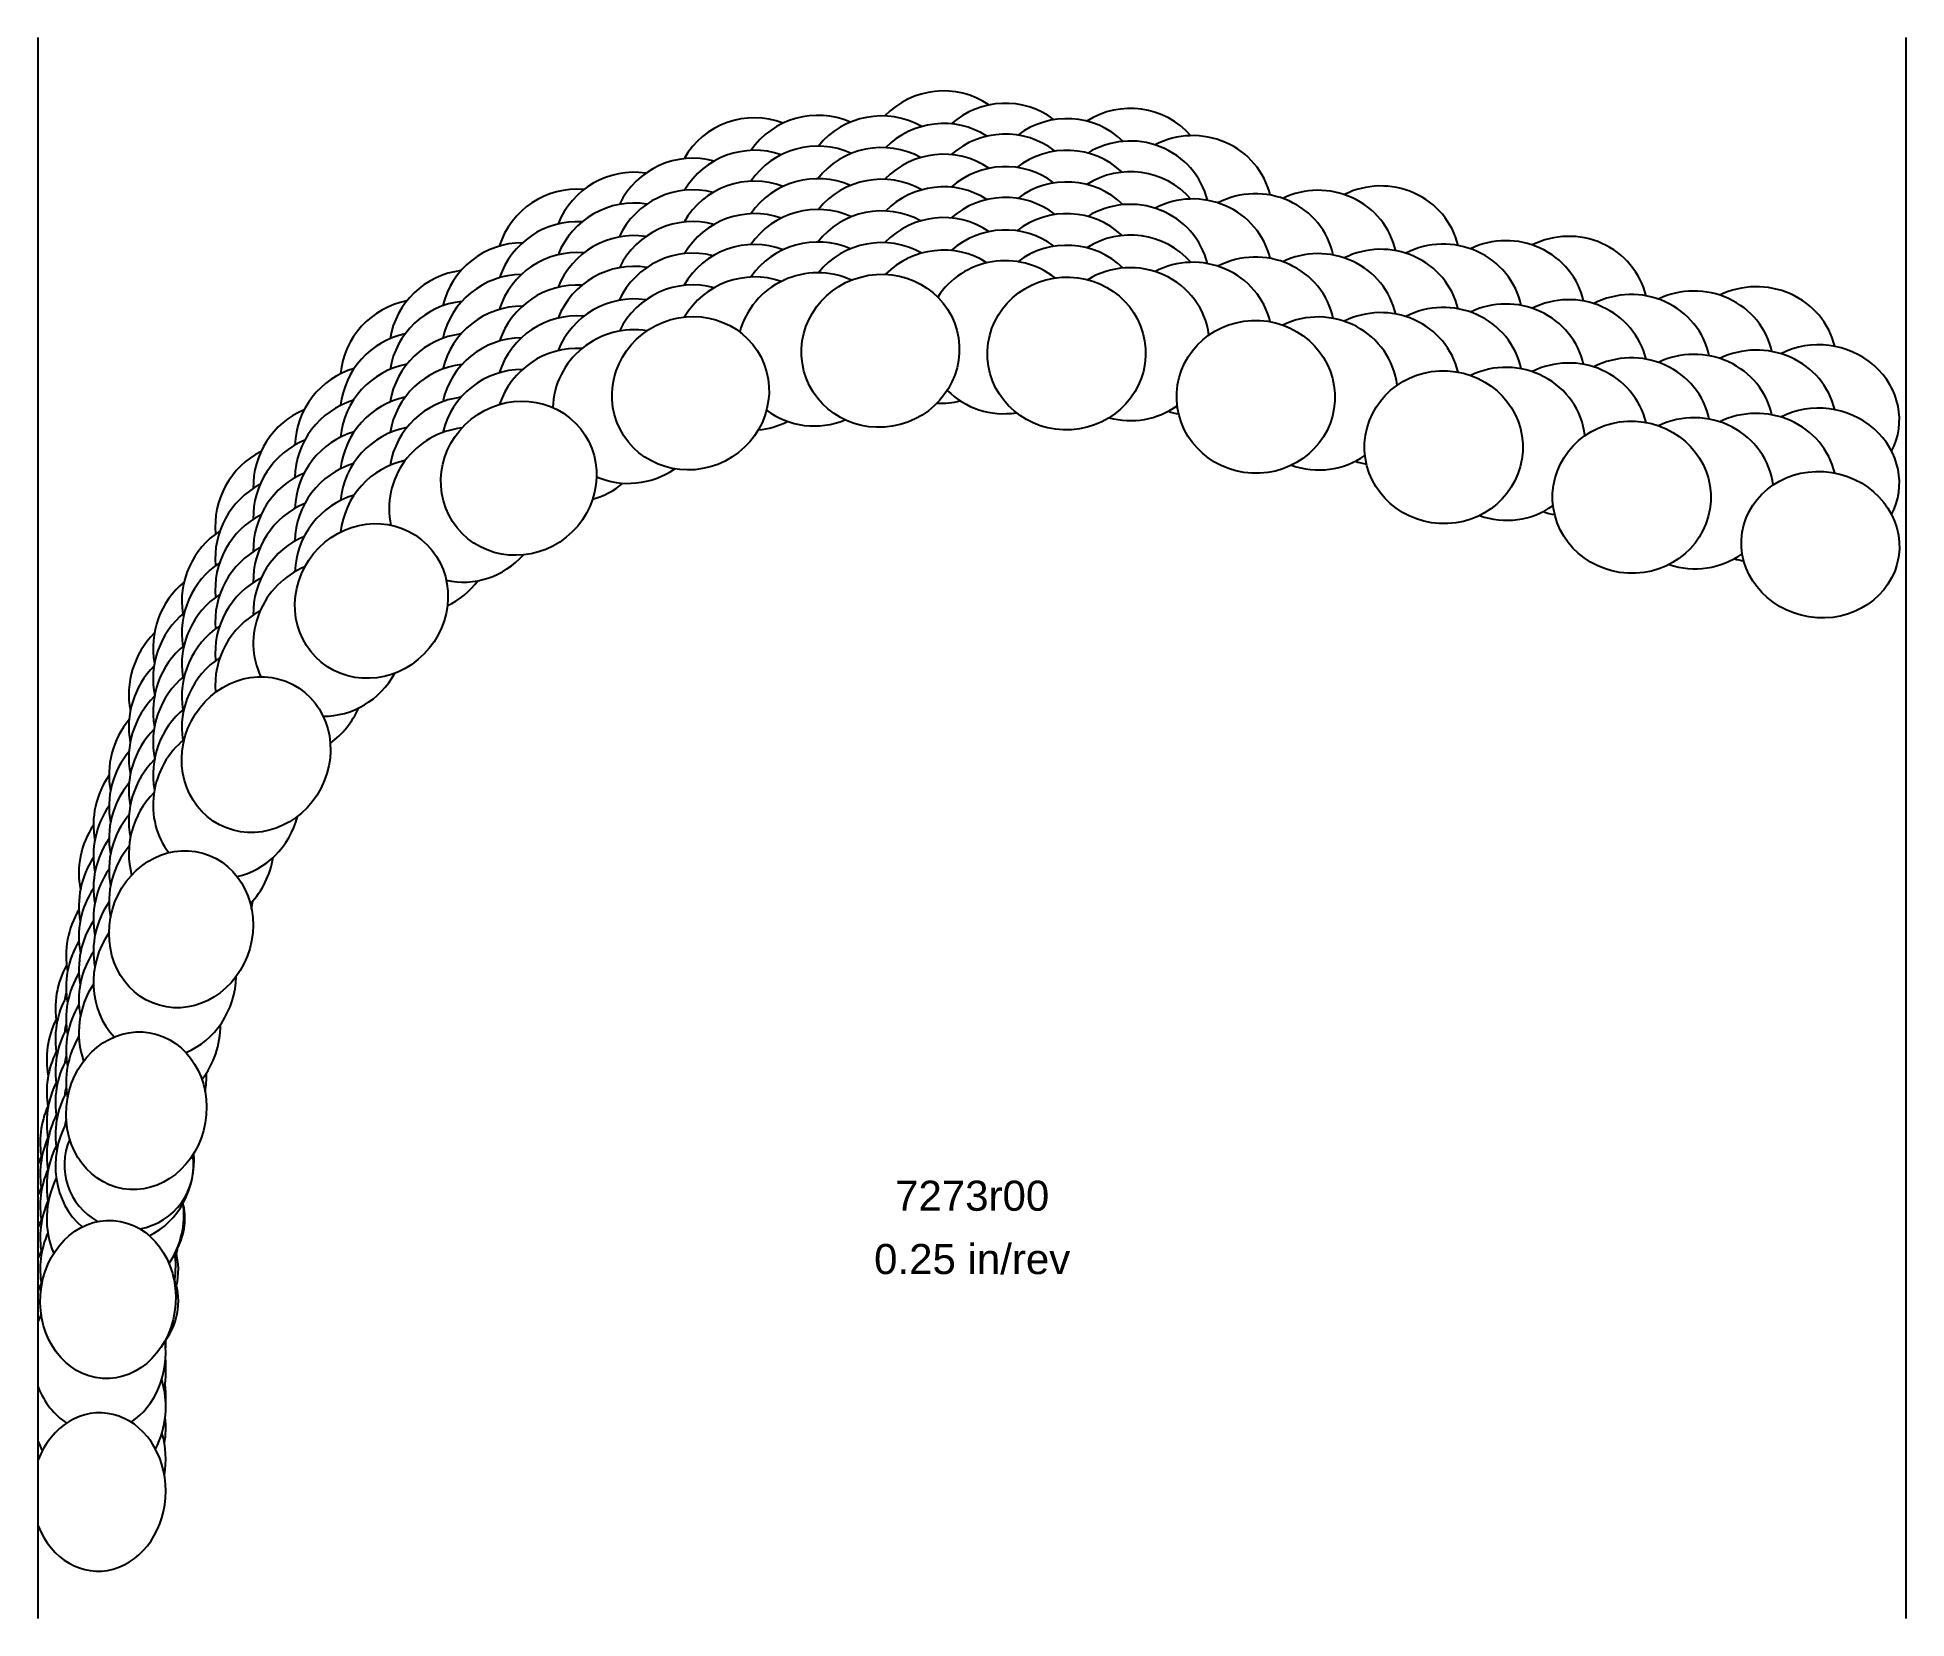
# Model space of a CAD drawing. Header units: inches. Extents: x -7.38 to 0, y -5.18 to 1.06.
import ezdxf
from ezdxf.enums import TextEntityAlignment as Align

# ---------------------------------------------------------------- set-up
doc = ezdxf.new("R2010")
doc.units = ezdxf.units.IN
doc.header["$MEASUREMENT"] = 0
for name, color, linetype, true_color in [('Blade_1', 30, 'Continuous', 0xff7f00), ('Blade_2', 7, 'Continuous', 0xcccc00), ('Blade_3', 7, 'Continuous', 0x00cc00), ('Blade_4', 7, 'Continuous', 0x00cccc), ('Blade_5', 7, 'Continuous', 0x0066cc), ('Blade_6', 190, 'Continuous', 0x7f00ff)]:
    doc.layers.add(name, color=color, linetype=linetype, true_color=true_color)
doc.layers.add('Gage_Line', color=7, linetype='Continuous')
doc.styles.get("Standard").update_dxf_attribs({"font": 'arial.ttf'})

msp = doc.modelspace()

# ---------------------------------------------------------------- linework, layer by layer
at = {"layer": 'Blade_1'}
for centre, major_axis, ratio, start_param, end_param in [((-4.049712, 0.32719), (0.301852, 0.080881), 0.96455743, 7.06663665, 8.51808642), ((-3.31491, 0.316649), (0.311883, 0.019622), 0.96592584, 7.01318828, 8.47152014), ((-4.799414, 0.159672), (0.27844, 0.141872), 0.96126171, 7.1050297, 8.54172013), ((-2.568008, 0.145249), (0.312072, -0.016355), 0.96592584, 6.53697676, 8.4023353), ((-4.049712, 0.07719), (0.301852, 0.080881), 0.96455743, 7.06663665, 8.51808642), ((-3.31491, 0.066649), (0.311883, 0.019622), 0.96592584, 7.01318828, 8.47152014), ((-4.799414, -0.090328), (0.27844, 0.141872), 0.96126171, 7.1050297, 8.54172013), ((-1.826106, -0.053552), (0.312072, -0.016355), 0.96592584, 6.5369767, 8.40234082), ((-2.568008, -0.104751), (0.312072, -0.016355), 0.96592584, 6.53697676, 8.4023353), ((-5.477617, -0.175817), (0.243543, 0.195814), 0.95731951, 7.16257996, 8.55453597), ((-1.826106, -0.303552), (0.312072, -0.016355), 0.96592584, 6.5369767, 8.40234082), ((-1.083803, -0.250952), (0.312072, -0.016355), 0.96126171, 6.53310969, 8.40349709), ((-5.477617, -0.425817), (0.243543, 0.195814), 0.95731951, 7.16257996, 8.55453597), ((-0.338801, -0.438253), (0.308653, -0.048886), 0.92387957, 5.98157242, 8.52318513), ((-1.083803, -0.500952), (0.312072, -0.016355), 0.96126171, 6.53310969, 8.40349709), ((-6.059118, -0.660486), (0.197932, 0.241825), 0.94380096, 7.23531987, 8.55426152), ((-0.338801, -0.688253), (0.308653, -0.048886), 0.92387957, 5.98157242, 8.52318513), ((-6.059118, -0.910486), (0.197932, 0.241825), 0.94380096, 7.23531987, 8.55426152), ((-6.51442, -1.267111), (0.144296, 0.277191), 0.92253811, 7.30990568, 8.54121892), ((-6.51442, -1.517111), (0.144296, 0.277191), 0.92253811, 7.30990568, 8.54121892), ((-6.810821, -1.956352), (0.085612, 0.300544), 0.90183255, 7.39658899, 8.36303868), ((-6.810821, -2.206352), (0.085612, 0.300544), 0.90183255, 7.39658899, 8.36303868), ((-6.987521, -2.673094), (0.053728, 0.307847), 0.88376566, 1.14998764, 1.96797196), ((-6.987521, -2.923094), (0.053728, 0.307847), 0.88376566, 7.43317295, 8.25115726), ((-7.099321, -3.417994), (0.021799, 0.311739), 0.8553643, 7.45353992, 8.13709137), ((-7.099321, -3.667994), (0.021799, 0.311739), 0.8553643, 1.17035461, 1.85390606), ((-7.076318, -3.675861), (0.022624, 0.253994), 1, 4.55360563, 4.64363627), ((-7.076318, -3.925861), (0.022624, 0.253994), 1, 4.14105964, 5.21084457), ((-7.134922, -4.178063), (0.010906, 0.31231), 0.84432797, 4.69196495, 4.83040765), ((-7.134922, -4.678063), (0.010906, 0.31231), 0.84432797, 2.04043575, 7.46701413), ((-7.134922, -4.428063), (0.010906, 0.31231), 0.84432797, 4.55231696, 4.88688991)]:
    msp.add_ellipse(centre, major_axis=major_axis, ratio=ratio, start_param=start_param, end_param=end_param, dxfattribs=at)
for centre, major_axis, ratio in [((-4.049712, -0.17281), (0.301852, 0.080881), 0.96455743), ((-3.31491, -0.183351), (0.311883, 0.019622), 0.96592584), ((-4.799414, -0.340328), (0.27844, 0.141872), 0.96126171), ((-2.568008, -0.354751), (0.312072, -0.016355), 0.96592584), ((-1.826106, -0.553552), (0.312072, -0.016355), 0.96592584), ((-5.477617, -0.675817), (0.243543, 0.195814), 0.95731951), ((-1.083803, -0.750952), (0.312072, -0.016355), 0.96126171), ((-0.338801, -0.938253), (0.308653, -0.048886), 0.92387957), ((-6.059118, -1.160486), (0.197932, 0.241825), 0.94380096), ((-6.51442, -1.767111), (0.144296, 0.277191), 0.92253811), ((-6.810821, -2.456352), (0.085612, 0.300544), 0.90183255), ((-6.987521, -3.173094), (0.053728, 0.307847), 0.88376566), ((-7.099321, -3.917994), (0.021799, 0.311739), 0.8553643)]:
    msp.add_ellipse(centre, major_axis=major_axis, ratio=ratio, dxfattribs=at)
at = {"layer": 'Blade_2'}
for centre, major_axis, ratio, start_param, end_param in [((-4.303713, 0.332727), (0.295475, 0.10174), 0.96363046, 7.06960291, 8.5085479), ((-3.559311, 0.380716), (0.309897, 0.040249), 0.96547264, 7.03858652, 8.4709863), ((-3.559311, 0.130716), (0.309897, 0.040249), 0.96547264, 7.03858652, 8.4709863), ((-5.033915, 0.107067), (0.267583, 0.161417), 0.9598053, 7.12575853, 8.53040827), ((-4.303713, 0.082727), (0.295475, 0.10174), 0.96363046, 7.06960291, 8.5085479), ((-5.033915, -0.142933), (0.267583, 0.161417), 0.9598053, 7.12575853, 8.53040827), ((-3.559311, -0.119284), (0.309897, 0.040249), 0.96547264, 7.03858652, 8.73835672), ((-4.303713, -0.167273), (0.295475, 0.10174), 0.96363046, 7.06960291, 8.85148784), ((-5.683317, -0.281005), (0.229291, 0.212325), 0.95579303, 7.1910785, 8.54039845), ((-5.033915, -0.392933), (0.267583, 0.161417), 0.9598053, 7.12575853, 8.87598191), ((-5.683317, -0.531005), (0.229291, 0.212325), 0.95579303, 7.1910785, 8.54039845), ((-3.559311, -0.119284), (0.309897, 0.040249), 0.96547264, 3.77624077, 4.73569297), ((-4.303713, -0.167273), (0.295475, 0.10174), 0.96363046, 3.7128704, 4.77016408), ((-5.683317, -0.781005), (0.229291, 0.212325), 0.95579303, 7.1910785, 8.92069157), ((-6.226119, -0.809085), (0.181025, 0.254727), 0.93667221, 7.25952101, 8.53532268), ((-5.033915, -0.392933), (0.267583, 0.161417), 0.9598053, 3.73051028, 4.77693376), ((-6.226119, -1.059085), (0.181025, 0.254727), 0.93667221, 7.25952101, 8.53532268), ((-6.226119, -1.309085), (0.181025, 0.254727), 0.93667221, 7.25952101, 8.95557654), ((-5.683317, -0.781005), (0.229291, 0.212325), 0.95579303, 3.72150455, 4.80885511), ((-6.63102, -1.447044), (0.125609, 0.286145), 0.91495969, 7.34282377, 8.52774053), ((-6.63102, -1.697044), (0.125609, 0.286145), 0.91495969, 7.34282377, 8.52774053), ((-6.226119, -1.309085), (0.181025, 0.254727), 0.93667221, 3.71016378, 4.83679233), ((-6.63102, -1.947044), (0.125609, 0.286145), 0.91495969, 7.34282377, 8.97074428), ((-6.874921, -2.150929), (0.075071, 0.303349), 0.89571179, 7.44879485, 8.33206509), ((-6.63102, -1.947044), (0.125609, 0.286145), 0.91495969, 3.73223137, 4.88490941), ((-6.874921, -2.400929), (0.075071, 0.303349), 0.89571179, 7.44879485, 8.33206509), ((-6.874921, -2.650929), (0.075071, 0.303349), 0.89571179, 7.44879485, 8.90872785), ((-6.874921, -2.650929), (0.075071, 0.303349), 0.89571179, 3.70876355, 4.95729526), ((-7.033021, -2.879087), (0.043492, 0.309459), 0.87377226, 7.44071058, 8.22112001), ((-7.016511, -2.887531), (0.039275, 0.251957), 1, 1.48934832, 1.62464678), ((-7.033021, -3.129087), (0.043492, 0.309459), 0.87377226, 7.44071058, 8.22112001), ((-7.016511, -3.137531), (0.039275, 0.251957), 1, 1.48934832, 1.62464678), ((-7.033021, -3.379087), (0.043492, 0.309459), 0.87377226, 7.44071058, 8.92223073), ((-7.016511, -3.387531), (0.039275, 0.251957), 1, 1.31327962, 2.78954268), ((-7.016511, -3.387531), (0.039275, 0.251957), 1, 3.46377781, 5.02360451), ((-7.033021, -3.379087), (0.043492, 0.309459), 0.87377226, 3.66258868, 4.95833601), ((-7.134922, -3.630195), (0.010906, 0.31231), 0.84432797, 1.0860521, 1.18382882), ((-7.134922, -3.880195), (0.010906, 0.31231), 0.84432797, 1.0860521, 1.18382882), ((-7.134922, -4.130195), (0.010906, 0.31231), 0.84432797, 1.0860521, 1.18382882), ((-7.134922, -4.130195), (0.010906, 0.31231), 0.84432797, 3.68455063, 4.90040278), ((-7.134922, -4.130195), (0.010906, 0.31231), 0.84432797, 2.04043575, 2.6813066)]:
    msp.add_ellipse(centre, major_axis=major_axis, ratio=ratio, start_param=start_param, end_param=end_param, dxfattribs=at)
at = {"layer": 'Blade_3'}
for centre, major_axis, ratio, start_param, end_param in [((-3.804711, 0.422415), (0.306548, 0.060698), 0.9650165, 7.0676162, 8.46890462), ((-3.063209, 0.35341), (0.312492, -0.002182), 0.96592584, 6.51758654, 8.42896764), ((-4.554414, 0.315917), (0.287658, 0.122103), 0.96269176, 7.09399023, 8.5102068), ((-3.804711, 0.172415), (0.306548, 0.060698), 0.9650165, 7.0676162, 8.46890462), ((-2.320707, 0.15881), (0.312072, -0.016355), 0.96592584, 6.54958339, 8.37250622), ((-4.554414, 0.065917), (0.287658, 0.122103), 0.96269176, 7.09399023, 8.5102068), ((-3.063209, 0.10341), (0.312492, -0.002182), 0.96592584, 6.51758654, 8.42896764), ((-5.260116, 0.0328), (0.256297, 0.178796), 0.95881974, 7.160384, 8.51897431), ((-3.804711, -0.077585), (0.306548, 0.060698), 0.9650165, 7.0676162, 8.46890462), ((-1.578805, -0.039991), (0.312072, -0.016355), 0.96592584, 6.54958339, 8.37250622), ((-4.554414, -0.184083), (0.287658, 0.122103), 0.96269176, 7.09399023, 8.5102068), ((-3.063209, -0.14659), (0.312492, -0.002182), 0.96592584, 6.40936675, 8.42896764), ((-2.320707, -0.09119), (0.312072, -0.016355), 0.96592584, 6.54958339, 8.37250622), ((-5.260116, -0.2172), (0.256297, 0.178796), 0.95881974, 7.160384, 8.51897431), ((-1.578805, -0.289991), (0.312072, -0.016355), 0.96592584, 6.54958339, 8.37250622), ((-0.835903, -0.235091), (0.311739, -0.021799), 0.95371697, 6.55725862, 8.39265915), ((-2.320707, -0.34119), (0.312072, -0.016355), 0.96592584, 6.44440627, 8.37250622), ((-5.877918, -0.404266), (0.214318, 0.227429), 0.95051575, 7.2216607, 8.53166257), ((-5.260116, -0.4672), (0.256297, 0.178796), 0.95881974, 7.160384, 8.51897431), ((-0.835903, -0.485091), (0.311739, -0.021799), 0.95371697, 6.55725862, 8.39265915), ((-1.578805, -0.539991), (0.312072, -0.016355), 0.96592584, 6.4445019, 8.37250622), ((-5.877918, -0.654266), (0.214318, 0.227429), 0.95051575, 7.2216607, 8.53166257), ((-3.804711, -0.077585), (0.306548, 0.060698), 0.9650165, 4.4559539, 4.75109398), ((-3.063209, -0.14659), (0.312492, -0.002182), 0.96592584, 4.44727875, 5.35265416), ((-0.835903, -0.735091), (0.311739, -0.021799), 0.95371697, 6.46636469, 8.39265915), ((-4.554414, -0.184083), (0.287658, 0.122103), 0.96269176, 4.39657424, 4.78431685), ((-2.320707, -0.34119), (0.312072, -0.016355), 0.96592584, 4.41564471, 5.39276768), ((-5.877918, -0.904266), (0.214318, 0.227429), 0.95051575, 7.2216607, 8.53166257), ((-6.379219, -0.972764), (0.163281, 0.26645), 0.92977651, 7.2822728, 8.53000453), ((-5.260116, -0.4672), (0.256297, 0.178796), 0.95881974, 4.36615956, 4.80387444), ((-1.578805, -0.539991), (0.312072, -0.016355), 0.96592584, 4.4156447, 5.39498583), ((-6.379219, -1.222764), (0.163281, 0.26645), 0.92977651, 7.2822728, 8.53000453), ((-0.835903, -0.735091), (0.311739, -0.021799), 0.95371697, 4.45035662, 5.4269816), ((-5.877918, -0.904266), (0.214318, 0.227429), 0.95051575, 4.32371878, 4.8272983), ((-6.379219, -1.472764), (0.163281, 0.26645), 0.92977651, 7.2822728, 8.53000453), ((-6.73002, -1.639063), (0.105856, 0.294025), 0.90777751, 7.37305483, 8.42965521), ((-6.379219, -1.472764), (0.163281, 0.26645), 0.92977651, 4.28359563, 4.86164086), ((-6.73002, -1.889063), (0.105856, 0.294025), 0.90777751, 7.37305483, 8.42965521), ((-6.73002, -2.139063), (0.105856, 0.294025), 0.90777751, 7.37305483, 8.51146342), ((-6.934821, -2.350781), (0.064439, 0.305784), 0.88941641, 7.43322438, 8.28342577), ((-6.73002, -2.139063), (0.105856, 0.294025), 0.90777751, 4.2543124, 4.92063897), ((-6.934821, -2.600781), (0.064439, 0.305784), 0.88941641, 7.43322438, 8.28342577), ((-6.934821, -2.850781), (0.064439, 0.305784), 0.88941641, 7.43322438, 8.45665643), ((-6.934821, -2.850781), (0.064439, 0.305784), 0.88941641, 4.20438158, 4.95464076), ((-7.070321, -3.090059), (0.032665, 0.310788), 0.86515146, 1.15791304, 1.88774401), ((-7.070321, -3.340059), (0.032665, 0.310788), 0.86515146, 1.15791304, 1.88774401), ((-7.070321, -3.590059), (0.032665, 0.310788), 0.86515146, 1.15791304, 2.14869128), ((-7.070321, -3.590059), (0.032665, 0.310788), 0.86515146, 4.16231971, 4.97426618), ((-7.050759, -3.598314), (0.030944, 0.253115), 1, 4.30418354, 5.03932215), ((-7.134922, -4.095101), (0.010906, 0.31231), 0.84432797, 4.6975312, 4.79838568), ((-7.134922, -4.345101), (0.010906, 0.31231), 0.84432797, 4.19173652, 5.10482815), ((-7.134922, -4.345101), (0.010906, 0.31231), 0.84432797, 2.04043575, 2.17412071)]:
    msp.add_ellipse(centre, major_axis=major_axis, ratio=ratio, start_param=start_param, end_param=end_param, dxfattribs=at)
at = {"layer": 'Blade_4'}
for centre, major_axis, ratio, start_param, end_param in [((-4.049712, 0.45219), (0.301852, 0.080881), 0.96455743, 7.05134625, 8.50375437), ((-3.31491, 0.441649), (0.311883, 0.019622), 0.96592584, 6.99832339, 8.45609368), ((-4.799414, 0.284672), (0.27844, 0.141872), 0.96126171, 7.09123584, 8.5280785), ((-4.049712, 0.20219), (0.301852, 0.080881), 0.96455743, 7.05134625, 8.50375437), ((-3.31491, 0.191649), (0.311883, 0.019622), 0.96592584, 6.99832339, 8.45609368), ((-4.799414, 0.034672), (0.27844, 0.141872), 0.96126171, 7.09123584, 8.5280785), ((-5.477617, -0.050817), (0.243543, 0.195814), 0.95731951, 7.15018619, 8.54191063), ((-4.049712, -0.04781), (0.301852, 0.080881), 0.96455743, 7.05134625, 8.50375437), ((-3.31491, -0.058351), (0.311883, 0.019622), 0.96592584, 6.99832339, 8.45609368), ((-4.799414, -0.215328), (0.27844, 0.141872), 0.96126171, 7.09123584, 8.5280785), ((-5.477617, -0.300817), (0.243543, 0.195814), 0.95731951, 7.15018619, 8.54191063), ((-6.059118, -0.535486), (0.197932, 0.241825), 0.94380097, 7.22557774, 8.54276085), ((-5.477617, -0.550817), (0.243543, 0.195814), 0.95731951, 7.15018619, 8.54191063), ((-6.059118, -0.785486), (0.197932, 0.241825), 0.94380097, 7.22557774, 8.54276085), ((-6.059118, -1.035486), (0.197932, 0.241825), 0.94380097, 7.22557774, 8.54276085), ((-6.51442, -1.142111), (0.144296, 0.277191), 0.92253811, 7.30381073, 8.53104126), ((-6.51442, -1.392111), (0.144296, 0.277191), 0.92253811, 7.30381073, 8.53104126), ((-6.51442, -1.642111), (0.144296, 0.277191), 0.92253811, 7.30381073, 8.53104126), ((-6.810821, -1.831352), (0.085612, 0.300544), 0.90183256, 7.39499049, 8.36303872), ((-6.810821, -2.081352), (0.085612, 0.300544), 0.90183256, 7.39499049, 8.36303872), ((-6.810821, -2.331352), (0.085612, 0.300544), 0.90183256, 7.39499049, 8.36303872), ((-6.810821, -2.331352), (0.085612, 0.300544), 0.90183256, 4.81522772, 4.91986153), ((-6.987521, -2.548094), (0.053728, 0.307847), 0.88376566, 7.43407514, 8.25115726), ((-6.987521, -2.798094), (0.053728, 0.307847), 0.88376566, 7.43407514, 8.25115726), ((-6.987521, -3.048094), (0.053728, 0.307847), 0.88376566, 7.43407514, 8.25115726), ((-6.987521, -3.048094), (0.053728, 0.307847), 0.88376566, 4.70516058, 4.94239539), ((-7.099321, -3.292994), (0.021799, 0.311739), 0.85536431, 1.17369638, 1.85390611), ((-7.099321, -3.542994), (0.021799, 0.311739), 0.85536431, 1.17369638, 1.85390611), ((-7.099321, -3.792994), (0.021799, 0.311739), 0.85536431, 1.17369638, 1.85390611), ((-7.099321, -3.792994), (0.021799, 0.311739), 0.85536431, 4.61824263, 4.959228), ((-7.076318, -3.800861), (0.022624, 0.253994), 1, 4.55360563, 5.08754664), ((-7.134922, -4.303063), (0.010906, 0.31231), 0.84432797, 4.68639679, 4.89249824), ((-7.134922, -4.553063), (0.010906, 0.31231), 0.84432797, 4.55231696, 5.09301828)]:
    msp.add_ellipse(centre, major_axis=major_axis, ratio=ratio, start_param=start_param, end_param=end_param, dxfattribs=at)
at = {"layer": 'Blade_5'}
for centre, major_axis, ratio, start_param, end_param in [((-3.559311, 0.502244), (0.309897, 0.040249), 0.96547264, 7.05399868, 8.4709863), ((-4.303713, 0.454254), (0.295475, 0.10174), 0.96363046, 7.08399522, 8.50854383), ((-2.815308, 0.374644), (0.31231, -0.010906), 0.96592584, 6.54377468, 8.38745337), ((-5.033915, 0.228595), (0.267583, 0.161417), 0.9598053, 7.13917185, 8.53040827), ((-4.303713, 0.204254), (0.295475, 0.10174), 0.96363046, 7.08399522, 8.50854383), ((-3.559311, 0.252244), (0.309897, 0.040249), 0.96547264, 7.05399868, 8.4709863), ((-2.073406, 0.175943), (0.312072, -0.016355), 0.96592584, 6.56153815, 8.38782448), ((-2.815308, 0.124644), (0.31231, -0.010906), 0.96592584, 6.54377468, 8.38745337), ((-5.033915, -0.021405), (0.267583, 0.161417), 0.9598053, 7.13917185, 8.53040827), ((-3.559311, 0.002244), (0.309897, 0.040249), 0.96547264, 7.05399868, 8.4709863), ((-4.303713, -0.045746), (0.295475, 0.10174), 0.96363046, 7.08399522, 8.50854383), ((-2.073406, -0.074057), (0.312072, -0.016355), 0.96592584, 6.56153815, 8.38782448), ((-1.331504, -0.022858), (0.312072, -0.016355), 0.96592584, 6.56160046, 8.38782448), ((-2.815308, -0.125356), (0.31231, -0.010906), 0.96592584, 6.54377468, 8.38745337), ((-5.683317, -0.159477), (0.229291, 0.212325), 0.95579303, 7.20236194, 8.54039845), ((-0.587502, -0.213758), (0.310788, -0.032665), 0.93969264, 6.59558277, 8.44714683), ((-5.033915, -0.271405), (0.267583, 0.161417), 0.9598053, 7.13917185, 8.53040827), ((-1.331504, -0.272858), (0.312072, -0.016355), 0.96592584, 6.56160046, 8.38782448), ((-2.073406, -0.324057), (0.312072, -0.016355), 0.96592584, 6.56153815, 8.38782448), ((-5.683317, -0.409477), (0.229291, 0.212325), 0.95579303, 7.20236194, 8.54039845), ((-1.331504, -0.522858), (0.312072, -0.016355), 0.96592584, 6.56160046, 8.38782448), ((-0.587502, -0.463758), (0.310788, -0.032665), 0.93969264, 6.59558277, 8.44714683), ((-5.683317, -0.659477), (0.229291, 0.212325), 0.95579303, 7.20236194, 8.54039845), ((-6.226119, -0.687557), (0.181025, 0.254727), 0.93667221, 7.26784863, 8.53532268), ((-2.815308, -0.125356), (0.31231, -0.010906), 0.96592584, 4.42614039, 4.56246915), ((-0.587502, -0.713758), (0.310788, -0.032665), 0.93969264, 6.59558277, 8.44714683), ((-6.226119, -0.937557), (0.181025, 0.254727), 0.93667221, 7.26784863, 8.53532268), ((-2.073406, -0.324057), (0.312072, -0.016355), 0.96592584, 4.43009029, 4.57919634), ((-1.331504, -0.522858), (0.312072, -0.016355), 0.96592584, 4.43009029, 4.5821348), ((-6.226119, -1.187557), (0.181025, 0.254727), 0.93667221, 7.26784863, 8.53532268), ((-0.587502, -0.713758), (0.310788, -0.032665), 0.93969264, 4.5145639, 4.63821782), ((-6.63102, -1.325516), (0.125609, 0.286145), 0.91495969, 7.34733783, 8.5000973), ((-6.63102, -1.575516), (0.125609, 0.286145), 0.91495969, 7.34733783, 8.5000973), ((-6.63102, -1.825516), (0.125609, 0.286145), 0.91495969, 7.34733783, 8.5000973), ((-6.874921, -2.029401), (0.075071, 0.303349), 0.89571179, 7.44890945, 8.32064179), ((-6.874921, -2.279401), (0.075071, 0.303349), 0.89571179, 7.44890945, 8.32064179), ((-6.874921, -2.529401), (0.075071, 0.303349), 0.89571179, 7.44890945, 8.32064179), ((-7.033021, -2.757559), (0.043492, 0.309459), 0.87377226, 7.43868967, 8.20974504), ((-7.016511, -2.766003), (0.039275, 0.251957), 1, 1.48685859, 1.58864659), ((-7.033021, -3.007559), (0.043492, 0.309459), 0.87377226, 7.43868967, 8.20974504), ((-7.016511, -3.016003), (0.039275, 0.251957), 1, 1.48685859, 1.58864659), ((-7.033021, -3.257559), (0.043492, 0.309459), 0.87377226, 7.43868967, 8.20974504), ((-7.016511, -3.266003), (0.039275, 0.251957), 1, 1.48685859, 1.58864659), ((-7.134922, -3.508667), (0.010906, 0.31231), 0.84432797, 1.08307489, 1.18382882), ((-7.134922, -3.758667), (0.010906, 0.31231), 0.84432797, 1.08307489, 1.18382882), ((-7.134922, -4.008667), (0.010906, 0.31231), 0.84432797, 1.08307489, 1.18382882)]:
    msp.add_ellipse(centre, major_axis=major_axis, ratio=ratio, start_param=start_param, end_param=end_param, dxfattribs=at)
at = {"layer": 'Blade_6'}
for centre, major_axis, ratio, start_param, end_param in [((-3.804711, 0.550887), (0.306548, 0.060698), 0.9650165, 7.03686525, 8.48396515), ((-3.063209, 0.481883), (0.312492, -0.002182), 0.96592584, 6.99067851, 8.44396297), ((-4.554414, 0.444389), (0.287658, 0.122103), 0.96269176, 7.06570702, 8.52410412), ((-3.804711, 0.300887), (0.306548, 0.060698), 0.9650165, 7.03686525, 8.48396515), ((-4.554414, 0.194389), (0.287658, 0.122103), 0.96269176, 7.06570702, 8.52410412), ((-3.063209, 0.231883), (0.312492, -0.002182), 0.96592584, 6.99067851, 8.44396297), ((-5.260116, 0.161272), (0.256297, 0.178796), 0.95881974, 7.13454688, 8.53207077), ((-3.804711, 0.050887), (0.306548, 0.060698), 0.9650165, 7.03686525, 8.48396515), ((-3.063209, -0.018117), (0.312492, -0.002182), 0.96592584, 6.99067851, 8.44396297), ((-5.260116, -0.088728), (0.256297, 0.178796), 0.95881974, 7.13454688, 8.53207077), ((-4.554414, -0.055611), (0.287658, 0.122103), 0.96269176, 7.06570702, 8.52410412), ((-5.877918, -0.275794), (0.214318, 0.227429), 0.95051575, 7.20052864, 8.54362985), ((-5.260116, -0.338728), (0.256297, 0.178796), 0.95881974, 7.13454688, 8.53207077), ((-5.877918, -0.525794), (0.214318, 0.227429), 0.95051575, 7.20052864, 8.54362985), ((-5.877918, -0.775794), (0.214318, 0.227429), 0.95051575, 7.20052864, 8.54362985), ((-6.379219, -0.844292), (0.163281, 0.26645), 0.92977651, 7.2674568, 8.54070581), ((-6.379219, -1.094292), (0.163281, 0.26645), 0.92977651, 7.2674568, 8.54070581), ((-6.379219, -1.344292), (0.163281, 0.26645), 0.92977651, 7.2674568, 8.54070581), ((-6.73002, -1.51059), (0.105856, 0.294025), 0.90777751, 7.36682738, 8.44114201), ((-6.73002, -1.76059), (0.105856, 0.294025), 0.90777751, 7.36682738, 8.44114201), ((-6.73002, -2.01059), (0.105856, 0.294025), 0.90777751, 7.36682738, 8.44114201), ((-6.934821, -2.222308), (0.064439, 0.305784), 0.88941641, 7.43360779, 8.2948348), ((-6.934821, -2.472308), (0.064439, 0.305784), 0.88941641, 7.43360779, 8.2948348), ((-6.934821, -2.722308), (0.064439, 0.305784), 0.88941641, 7.43360779, 8.2948348), ((-7.070321, -2.961586), (0.032665, 0.310788), 0.86515146, 1.16321402, 1.89910852), ((-7.070321, -3.211586), (0.032665, 0.310788), 0.86515146, 1.16321402, 1.89910852), ((-7.070321, -3.461586), (0.032665, 0.310788), 0.86515146, 1.16321402, 1.89910852), ((-7.134922, -4.216629), (0.010906, 0.31231), 0.84432797, 4.54664244, 4.89249824)]:
    msp.add_ellipse(centre, major_axis=major_axis, ratio=ratio, start_param=start_param, end_param=end_param, dxfattribs=at)
at = {"layer": 'Gage_Line'}
for p, q in [((-7.375, -5.178063), (-7.375, 1.064446)), ((0, -5.178063), (0, 1.064446))]:
    msp.add_line(p, q, dxfattribs=at)

# ---------------------------------------------------------------- texts
for s, p in [('7273r00', (-3.6875, -3.508547)), ('0.25 in/rev', (-3.6875, -3.758547))]:
    msp.add_text(s, height=0.11875).set_placement(p, align=Align.MIDDLE_CENTER)

doc.saveas('drawing.dxf')
